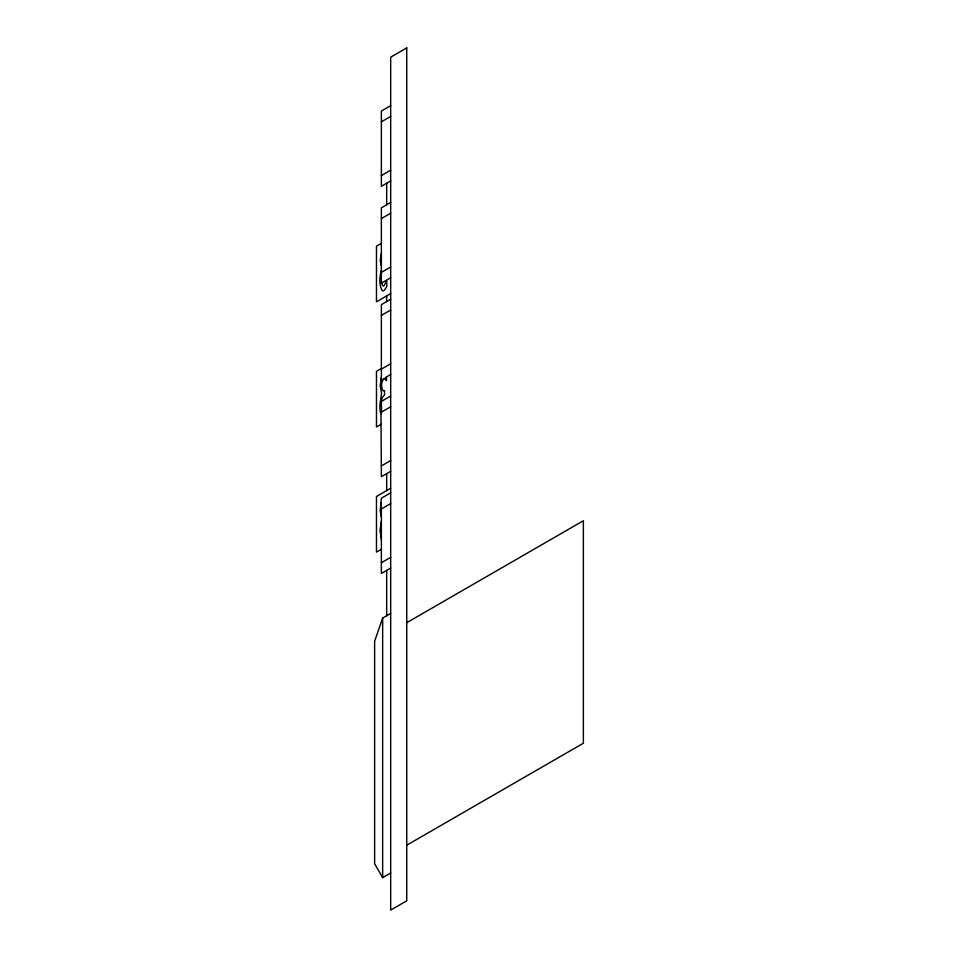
<?xml version="1.0" encoding="UTF-8"?>
<svg xmlns="http://www.w3.org/2000/svg" width="958" height="958" viewBox="0 0 958 958"><rect width="100%" height="100%" fill="white"/><g stroke="black" fill="none" stroke-linecap="round" stroke-linejoin="round"><path stroke-width="1.44" d="M390.684 374.53L386.517 376.937L386.433 380.649L385.32 379.045L383.691 378.721C381.176 381.871 380.841 387.547 383.104 390.948L384.529 390.553L384.529 395.031C378.877 399.294 382.877 407.976 380.973 413.712L381.368 476.701L390.684 471.324M390.684 299.255L381.368 304.632L381.368 377.32L380.194 385.751L381.488 392.876C381.296 398.552 378.302 407.006 380.973 413.712M390.684 492.831L381.368 498.208L380.194 510.913L381.368 516.817M381.368 270.479C379.56 276.874 378.865 284.694 382.17 290.645A2.898 1.676 -60 0 0 384.589 290.011L386.828 286.418L386.721 280.79L383.835 285.963L382.481 285.532L381.775 282.885M390.684 613.431L382.649 618.066L374.626 641.237L374.626 863.745L382.649 877.648L390.684 873.013M381.368 521.368L379.979 530.421L381.368 539.138M390.684 202.461L381.368 207.838L381.368 253.403L380.194 260.6L381.368 265.929M384.517 378.602L386.517 376.937M390.684 105.679L381.368 111.056L381.368 186.331L390.684 180.954M381.368 121.81L390.684 116.433M381.368 175.577L390.684 170.201M381.368 218.592L390.684 213.215M381.368 243.332L376.47 246.158L376.47 301.794L390.684 293.579M381.368 272.371L390.684 266.995M390.684 277.748L381.368 283.125L381.368 253.403M381.368 315.386L390.684 310.009M381.368 368.495L376.47 371.321L376.47 426.945L381.368 424.214M381.368 369.153L390.684 363.777M381.368 401.414L390.684 396.037M381.368 412.168L390.684 406.791M381.368 465.947L390.684 460.57M390.684 488.269L376.47 496.484L376.47 552.107L381.368 549.269M390.684 568.106L381.368 573.483L381.368 508.961L390.684 503.585M381.368 562.729L390.684 557.352M406.743 622.7L583.374 520.721L583.374 743.228L406.743 845.207M382.949 379.416L381.368 379.907L381.2 377.763M381.2 502.914L381.368 508.961M386.673 183.277L386.673 204.784M386.673 295.902L386.673 301.566M386.673 473.635L386.673 490.592M386.673 570.429L386.673 615.743M382.649 618.066L382.649 877.648M406.743 47.9L390.684 57.169L390.684 910.1L406.743 900.831L406.743 47.9"/></g></svg>
